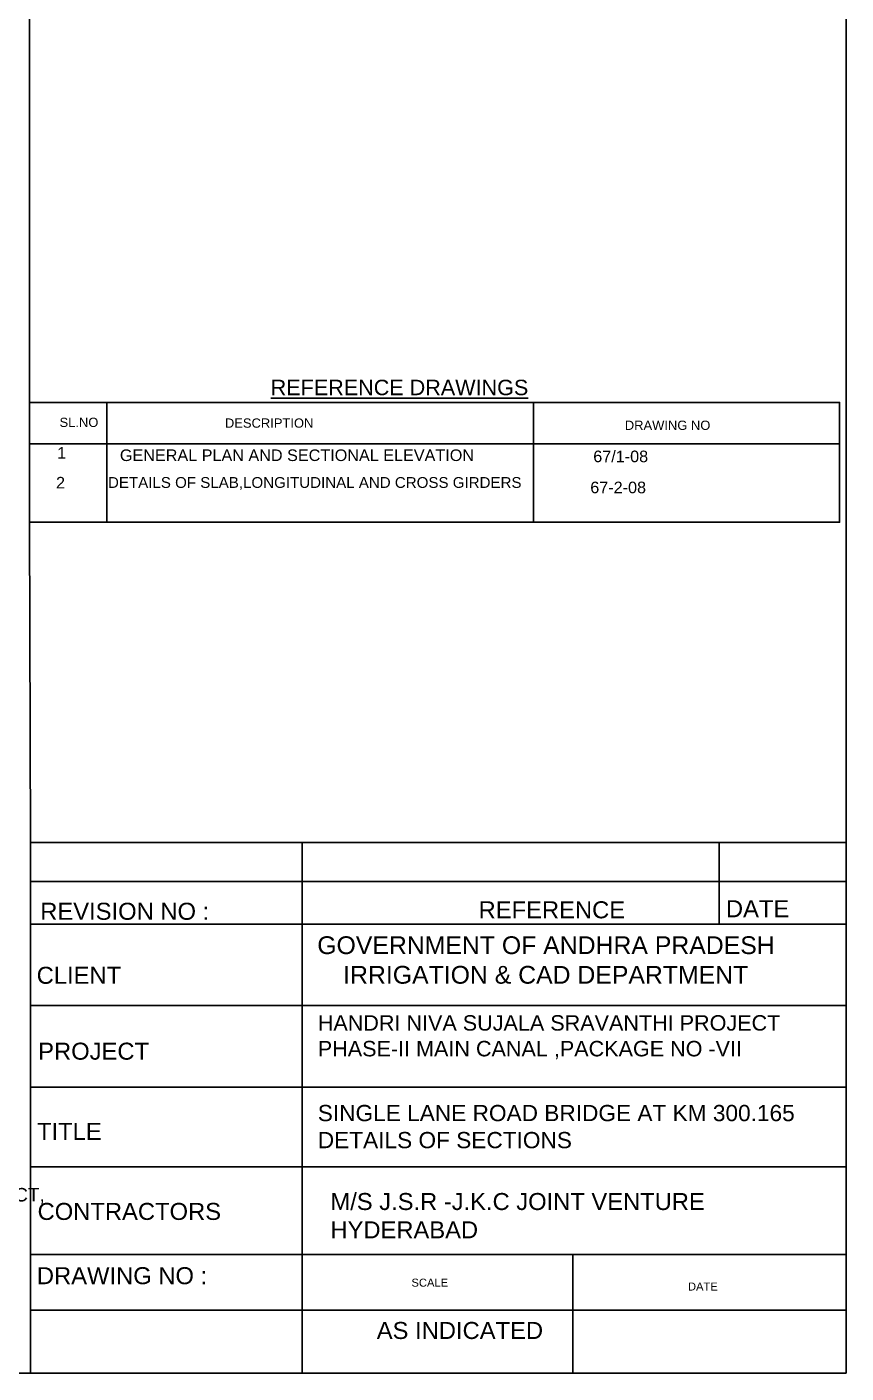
# Model space of a CAD drawing. Header units: millimetres. Extents: x -53248195 to -53221053, y 22139671 to 22157478.
# Drawn here: x -53226359 to -53221053, y 22139671 to 22148385 of the extents above; entities that cross this region are included whole.
import ezdxf

# ---------------------------------------------------------------- set-up
doc = ezdxf.new("R2010")
doc.units = ezdxf.units.MM
doc.header["$MEASUREMENT"] = 0
doc.layers.add('DIMENSION', color=7, linetype='Continuous')
doc.layers.add('TEXT', color=7, linetype='Continuous')
doc.styles.get("Standard").update_dxf_attribs({"font": 'arial.ttf', "height": 60})

msp = doc.modelspace()

# ---------------------------------------------------------------- linework, layer by layer
at = {"layer": 'DIMENSION', "color": 0}
for points in [[(-53221052.6, 22139670.9), (-53248194.7, 22139670.9), (-53248194.7, 22157477.5), (-53221052.6, 22157477.5)], [(-53226341.1, 22145954.3), (-53221094.6, 22145954.3), (-53221094.6, 22145178.6), (-53226341.1, 22145178.6)]]:
    msp.add_lwpolyline(points, close=True, dxfattribs=at)
at = {"layer": 'DIMENSION'}
msp.add_lwpolyline([(-53226335.3, 22143104.8), (-53226341.1, 22145178.6), (-53226341.1, 22145954.3), (-53226341.1, 22157477.5)], dxfattribs=at)
at = {"layer": 'DIMENSION', "color": 0}
for points in [[(-53225840.8, 22145954.3), (-53225840.8, 22145178.6)], [(-53223076.5, 22145954.3), (-53223076.5, 22145178.6)], [(-53226341.1, 22145685.1), (-53221094.6, 22145685.1)]]:
    msp.add_lwpolyline(points, dxfattribs=at)
at = {"layer": 'TEXT', "color": 0}
msp.add_lwpolyline([(-53221052.6, 22139670.9), (-53226335.3, 22139670.9), (-53226335.3, 22143104.8), (-53221052.6, 22143104.8)], close=True, dxfattribs=at)
for points in [[(-53224575.7, 22143104.8), (-53224575.7, 22139670.9)], [(-53221874.2, 22143104.8), (-53221874.2, 22142577.7)], [(-53226335.3, 22142853.7), (-53221052.6, 22142853.7)], [(-53226335.3, 22142577.7), (-53221052.6, 22142577.7)], [(-53226335.3, 22142050), (-53221052.6, 22142050)], [(-53226335.3, 22141522.3), (-53221052.6, 22141522.3)], [(-53226335.3, 22141007), (-53221052.6, 22141007)], [(-53226335.3, 22140437.4), (-53221052.6, 22140437.4)], [(-53222822.4, 22140437.4), (-53222822.4, 22139670.9)], [(-53226335.3, 22140077.5), (-53221052.6, 22140077.5)]]:
    msp.add_lwpolyline(points, dxfattribs=at)

# ---------------------------------------------------------------- texts
at = {"layer": 'DIMENSION'}
msp.add_text('%%UREFERENCE DRAWINGS', height=100, dxfattribs=at).set_placement((-53224779.7, 22146001))
at = {"layer": 'DIMENSION', "color": 0}
for s, height, p in [('SL.NO ', 60, (-53226147.4, 22145795.2)), ('DESCRIPTION', 60, (-53225076, 22145790.4)), ('DRAWING NO ', 60, (-53222485.8, 22145776.2)), ('1', 75, (-53226162.5, 22145590.2)), ('GENERAL PLAN AND SECTIONAL ELEVATION ', 75, (-53225756.4, 22145574.8)), ('67/1-08', 75, (-53222690.2, 22145567.2)), ('2', 75, (-53226170.3, 22145397.1)), ('DETAILS OF SLAB,LONGITUDINAL AND CROSS GIRDERS ', 70, (-53225833.6, 22145400.8)), ('67-2-08', 75, (-53222709.5, 22145366.3))]:
    msp.add_text(s, height=height, dxfattribs=at).set_placement(p)
at = {"layer": 'TEXT', "color": 0}
for s, height, p in [('REFERENCE ', 110.18, (-53223433.2, 22142614.7)), ('DATE ', 110.18, (-53221831, 22142621.6)), ('REVISION NO :', 110.184, (-53226272.5, 22142605.1)), ('CLIENT ', 110.18, (-53226295.6, 22142190.6)), ('PROJECT ', 110.18, (-53226285.8, 22141699.5)), ('TITLE ', 110.18, (-53226293.3, 22141180.1)), ('CONTRACTORS ', 110.184, (-53226289.7, 22140662.2)), ('DRAWING NO :', 110.184, (-53226294.2, 22140246.2)), ('SCALE', 51.85, (-53223867.9, 22140230.3)), ('DATE ', 51.85, (-53222076.7, 22140205.3)), ('AS INDICATED', 110.184, (-53224092.7, 22139891.6))]:
    msp.add_text(s, height=height, dxfattribs=at).set_placement(p)
at = {"layer": 'TEXT', "color": 0, "attachment_point": 1}
for s, insert, char_height, width in [('\\pi139.06;GOVERNMENT OF ANDHRA PRADESH \\P\\pi307.05;IRRIGATION & CAD DEPARTMENT ', (-53224617.2, 22142498.2), 115, 3220.12), ('HANDRI NIVA SUJALA SRAVANTHI PROJECT  PHASE-II MAIN CANAL ,PACKAGE NO -VII', (-53224474.6, 22141987.7), 100, 3394.703), ('SINGLE LANE ROAD BRIDGE AT KM 300.165 DETAILS OF SECTIONS', (-53224474.6, 22141406.6), 105, 3285.387), ('/APPROVED /\\P Sd/- \\PENGINEER -IN-CHIEF, TELUGU GANGA PROJECT, SRIKALAHASTHI ', (-53227851.6, 22141306.2), 87.412, 1629.795), ('M/S J.S.R -J.K.C JOINT VENTURE  HYDERABAD', (-53224392.5, 22140836.4), 110, 2478.547)]:
    msp.add_mtext(s, dxfattribs=dict(at, insert=insert, char_height=char_height, width=width))

doc.saveas('drawing.dxf')
